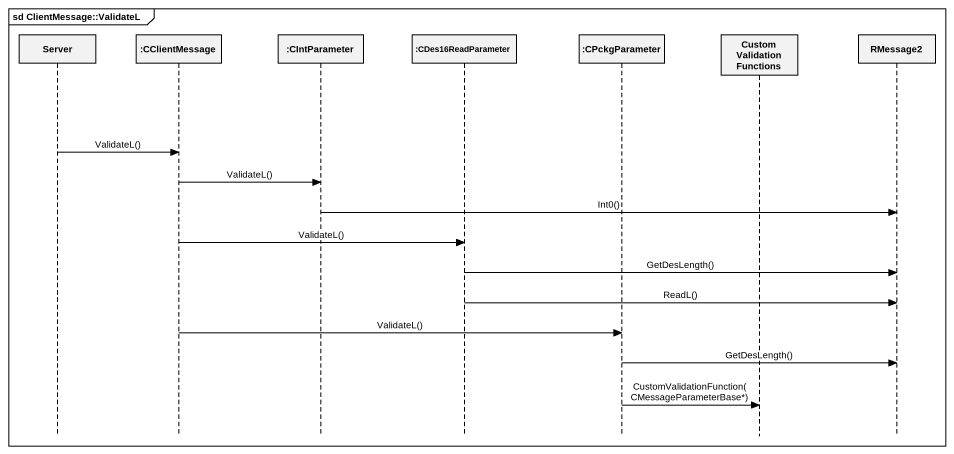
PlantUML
@startuml
mainframe sd ClientMessage::ValidateL
hide footbox
participant Server
participant ":CClientMessage" as CClientMessage
participant ":CIntParameter" as CIntParameter
participant ":CDes16ReadParameter" as CDes16ReadParameter
participant ":CPckgParameter" as CPckgParameter
participant "Custom Validation Functions" as Custom_Validation_Functions
participant RMessage2

Server -> CClientMessage : ValidateL()
CClientMessage -> CIntParameter : ValidateL()
CIntParameter -> RMessage2 : Int0()
CClientMessage -> CDes16ReadParameter : ValidateL()
CDes16ReadParameter -> RMessage2 : GetDesLength()
CDes16ReadParameter -> RMessage2 : ReadL()
CClientMessage -> CPckgParameter : ValidateL()
CPckgParameter -> RMessage2 : GetDesLength()
CPckgParameter -> Custom_Validation_Functions : CustomValidationFunction(CMessageParameterBase*)
@enduml
